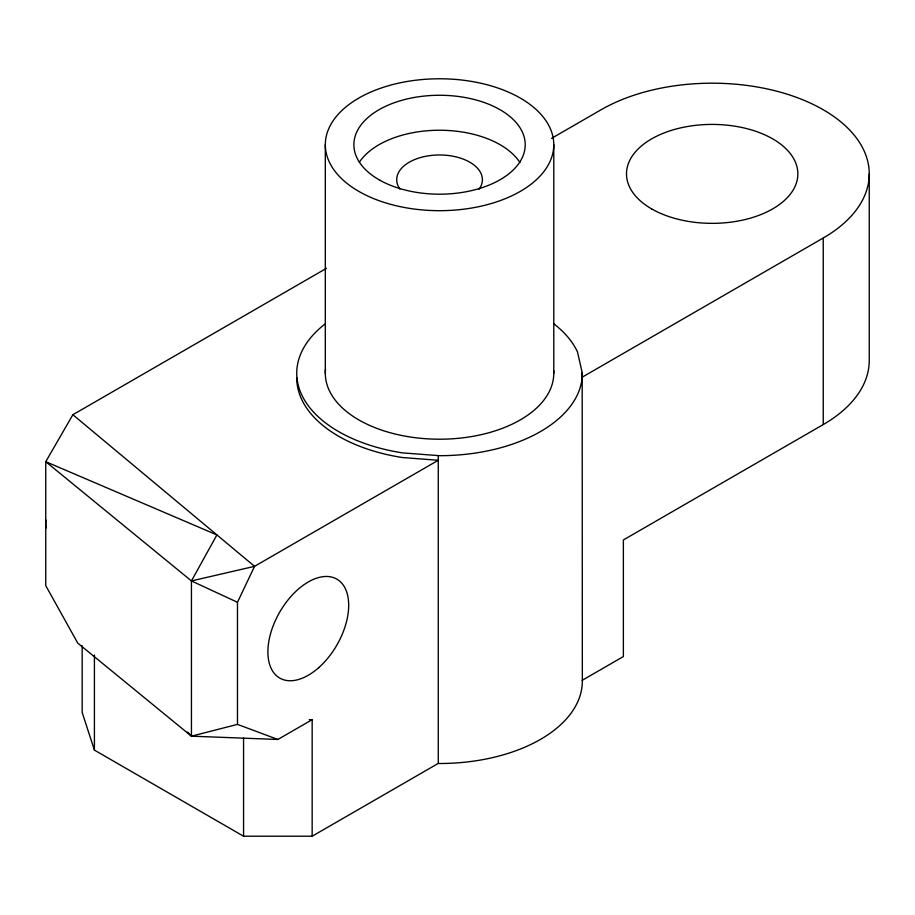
<?xml version="1.0" encoding="UTF-8"?>
<svg xmlns="http://www.w3.org/2000/svg" width="915" height="915" viewBox="0 0 915 915"><rect width="100%" height="100%" fill="white"/><g stroke="black" fill="none" stroke-linecap="round" stroke-linejoin="round"><path stroke-width="1.37" d="M325.305 373.251L325.305 144.73M82.178 645.796L82.178 712.499L94.417 750.117L243.562 836.219L312.164 836.219L438.274 763.407L438.274 455.601M553.781 373.251L553.781 144.73A114.238 65.96 0 0 0 382.424 87.611A114.238 65.96 0 0 0 382.424 201.849A114.238 65.96 0 0 0 553.781 144.73M582.18 372.519L582.34 681.069A142.797 82.442 0 0 1 439.543 763.51L438.274 763.407M312.164 836.219L312.164 719.67L277.863 739.469L237.477 724.383L237.477 602.287L254.553 566.339L438.274 460.268L402.589 457.557A142.797 82.442 0 0 1 296.746 377.918M277.863 739.469L191.441 736.175L191.441 580.934L216.912 534.92L45.75 461.698L72.868 414.724L326.472 268.312M551.619 138.325L601.098 109.754A157.071 90.688 0 0 1 823.248 109.754A157.071 90.688 0 0 1 823.248 238.003L823.248 424.56L623.378 539.953L623.378 656.547L582.18 680.337M823.248 238.003L582.18 377.186L581.551 374.441M237.477 602.287L191.441 580.934L45.75 461.698L45.75 585.634L77.764 643.131L191.441 736.175L237.477 724.383M191.441 580.934L254.553 566.339L72.868 414.724M309.304 719.67L312.164 719.67M187.529 732.034L191.441 736.175M869.25 173.884L869.25 360.43A157.071 90.688 0 0 1 823.248 424.56M243.562 738.142L243.562 836.219M94.417 655.026L94.417 750.117M359.343 162.298A85.678 49.467 0 0 1 439.783 130.239A85.678 49.467 0 0 1 519.914 162.561M45.944 528.127A57.119 32.986 -60 0 1 45.876 519.96M399.924 189.108A42.833 24.728 0 0 1 439.669 154.978A42.833 24.728 0 0 1 479.083 189.233M325.122 323.933A142.797 82.442 0 0 0 402.589 452.891L439.543 455.693A142.797 82.442 0 0 0 582.34 373.251L577.479 351.92A142.797 82.442 0 0 0 553.975 323.933M553.689 370.621A114.238 65.96 0 0 1 438.399 439.2A114.238 65.96 0 0 1 325.511 369.294M380.263 180.438A85.678 49.467 0 0 0 522.751 156.522A85.678 49.467 0 0 0 415.627 97.23A85.678 49.467 0 0 0 380.263 180.438M651.594 208.86A85.678 49.467 0 0 0 794.929 186.683A85.678 49.467 0 0 0 690.001 126.098A85.678 49.467 0 0 0 651.594 208.86M318.74 667.63A57.119 32.986 -60 0 0 336.846 579.138A57.119 32.986 -60 0 0 269.262 639.07A57.119 32.986 -60 0 0 318.74 667.63"/></g></svg>
